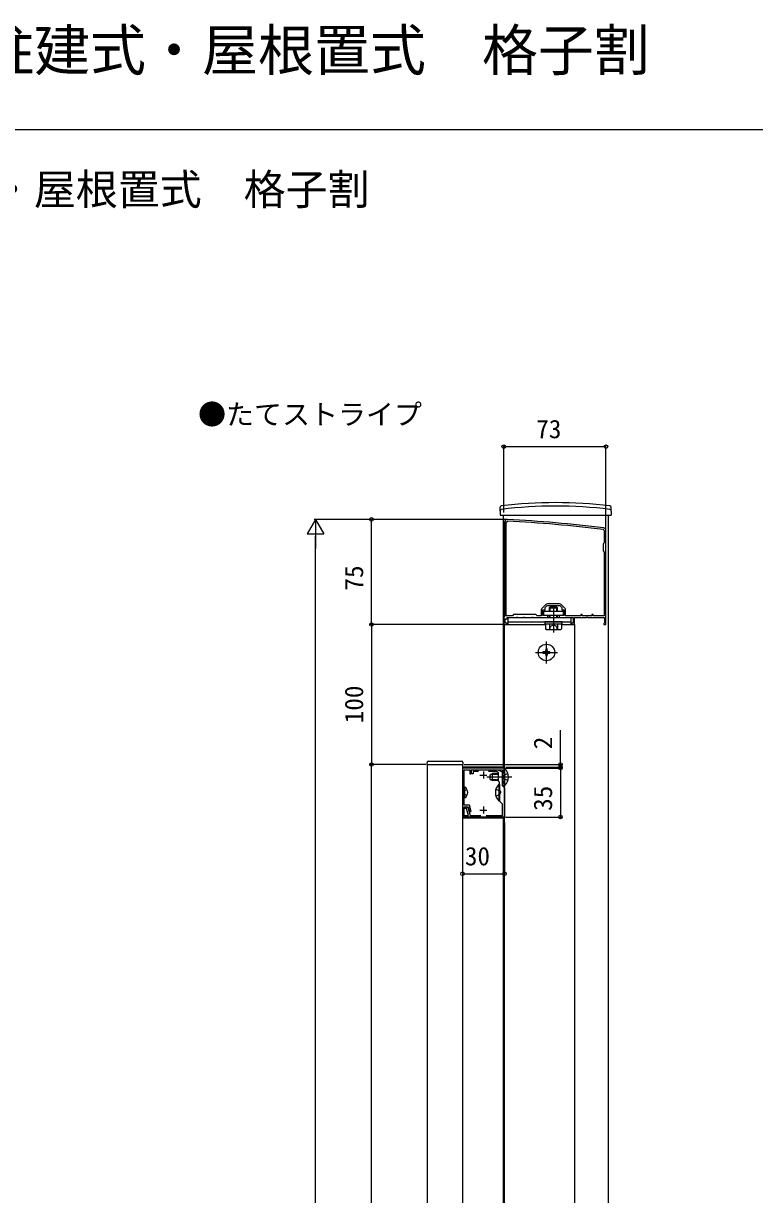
# Model space of a CAD drawing. Units: millimetres, scale not verified. Extents: x -1051 to 1050, y -1573 to 1564.
# Drawn here: x -528 to -5, y 728 to 1564 of the extents above; entities that cross this region are included whole.
import ezdxf
from ezdxf.enums import TextEntityAlignment as Align

# ---------------------------------------------------------------- set-up
doc = ezdxf.new("R2010")
doc.units = ezdxf.units.MM
doc.header["$LTSCALE"] = 5
for name, color, linetype in [('0-1_USER1', 3, 'Continuous'), ('0-2_YKK_11', 7, 'Continuous'), ('0-3_YKK_12', 2, 'Continuous'), ('0-4_YKK_13', 4, 'Continuous'), ('0-5_YKK_D', 6, 'Continuous'), ('0-6_YKK_ZWAK', 7, 'Continuous')]:
    doc.layers.add(name, color=color, linetype=linetype)
doc.styles.add('ＭＳ ゴシック', font='')
doc.styles.get('ＭＳ ゴシック').set_extended_font_data('MS Gothic')

msp = doc.modelspace()

# ---------------------------------------------------------------- linework, layer by layer
at = {"layer": '0-2_YKK_11'}
for p, q in [((-154.211, 1149.497), (-157.035, 1146.673)), ((-144.399, 1149.937), (-153.15, 1149.937)), ((-140.514, 1146.673), (-143.338, 1149.497)), ((-198.776, 1030.237), (-198.776, 1025.237)), ((-201.276, 1027.737), (-196.276, 1027.737)), ((-198.776, 1005.237), (-198.776, 1000.237)), ((-201.276, 1002.737), (-196.276, 1002.737))]:
    msp.add_line(p, q, dxfattribs=at)
for points in [[(-183.775, 1208.237), (-183.775, 1140.737), (-184.275, 1140.237), (-184.275, 1135.237), (-181.775, 1135.237), (-181.775, 1136.237), (-183.275, 1136.237), (-183.275, 1139.237), (-181.775, 1139.237), (-181.775, 1140.237), (-175.233, 1140.237), (-175.05, 1140.357), (-174.5, 1140.357), (-174.316, 1140.237), (-170.233, 1140.237), (-170.05, 1140.357), (-169.5, 1140.357), (-169.316, 1140.237), (-164.233, 1140.237), (-164.05, 1140.357), (-163.5, 1140.357), (-163.316, 1140.237), (-152.775, 1140.237), (-152.775, 1141.737), (-156.275, 1141.737), (-156.275, 1145.737), (-154.775, 1145.737), (-154.775, 1147.237), (-153.275, 1148.737), (-149.233, 1148.737), (-149.05, 1148.857), (-148.5, 1148.857), (-148.316, 1148.737), (-144.275, 1148.737), (-142.775, 1147.237), (-142.775, 1145.737), (-141.275, 1145.737), (-141.275, 1141.737), (-144.775, 1141.737), (-144.775, 1140.237)], [(-182.575, 1141.437), (-182.575, 1208.237), (-181.732, 1209.036)], [(-144.775, 1140.237), (-134.775, 1140.237), (-134.775, 1136.237), (-135.775, 1136.237), (-135.775, 1135.237), (-133.775, 1135.237), (-133.775, 1140.237), (-125.233, 1140.237), (-125.05, 1140.357), (-124.5, 1140.357), (-124.316, 1140.237), (-112.275, 1140.237), (-112.275, 1136.528), (-112.525, 1136.233), (-112.775, 1135.937), (-112.775, 1135.237), (-111.275, 1135.237), (-111.275, 1202.237)], [(-113.177, 1203.031), (-112.475, 1202.237), (-112.475, 1193.537), (-113.275, 1192.737), (-113.275, 1187.737), (-112.475, 1186.937), (-112.475, 1141.437), (-120.375, 1141.437), (-120.375, 1142.237), (-121.275, 1142.237), (-121.275, 1141.437), (-128.275, 1141.437), (-128.275, 1142.237), (-129.175, 1142.237), (-129.175, 1141.437), (-140.075, 1141.437), (-140.075, 1145.612)], [(-157.475, 1145.612), (-157.475, 1141.437), (-160.475, 1141.437), (-161.275, 1142.237), (-177.275, 1142.237), (-178.075, 1141.437), (-182.575, 1141.437)], [(-202.349, 1030.337), (-206.076, 1030.337), (-206.076, 1028.537), (-207.276, 1028.537), (-207.276, 1031.537), (-188.476, 1031.537), (-185.476, 1030.037), (-185.476, 1026.695), (-185.596, 1026.512), (-185.596, 1025.962), (-185.476, 1025.778), (-185.476, 1020.237), (-183.776, 1018.537), (-183.776, 997.737), (-212.576, 997.737), (-212.576, 998.937), (-209.584, 998.937), (-210.897, 1003.837), (-212.576, 1003.837), (-212.576, 1005.037), (-211.127, 1005.037)], [(-196.833, 998.937), (-185.276, 998.937), (-185.276, 1007.037), (-187.276, 1009.037), (-187.276, 1014.778), (-187.156, 1014.962), (-187.156, 1015.512), (-187.276, 1015.695), (-187.276, 1022.537), (-187.976, 1023.237), (-187.976, 1029.61), (-189.431, 1030.337), (-195.204, 1030.337)], [(-209.679, 1003.925), (-208.342, 998.937), (-200.72, 998.937)]]:
    msp.add_lwpolyline(points, dxfattribs=at)
msp.add_lwpolyline([(-213.776, 1032.737), (-213.776, 997.737), (-212.576, 997.737), (-212.576, 1005.037), (-209.697, 1005.037), (-208.813, 1001.737), (-207.571, 1001.737), (-208.776, 1006.237), (-212.576, 1006.237), (-212.576, 1014.778), (-212.696, 1014.962), (-212.696, 1015.512), (-212.576, 1015.695), (-212.576, 1031.537), (-208.576, 1031.537), (-208.576, 1028.537), (-207.776, 1028.537), (-207.776, 1031.537), (-185.176, 1031.537), (-185.176, 1028.787), (-185.476, 1028.487), (-185.476, 1027.987), (-185.176, 1027.687), (-185.176, 1024.787), (-185.476, 1024.487), (-185.476, 1023.987), (-185.176, 1023.687), (-185.176, 1021.612), (-185.476, 1021.312), (-185.476, 1020.812), (-184.347, 1019.683), (-183.976, 1019.836), (-183.976, 1032.737)], close=True, dxfattribs=at)
for centre, radius, start, end in [((-181.775, 1208.237), 2, 86.9684, 180.00001), ((-234.555, 211.638), 998.796, 83.01993, 86.96841), ((-234.555, 211.638), 999.996, 83.01993, 86.96841), ((-113.275, 1202.237), 2, 0.00001, 83.01993), ((-155.975, 1145.612), 1.5, 134.99999, 179.99998), ((-153.15, 1148.437), 1.5, 90.00002, 135.00001), ((-144.399, 1148.437), 1.5, 44.99999, 89.99998), ((-141.575, 1145.612), 1.5, 0.00002, 45.00001), ((-211.127, 1003.537), 1.5, 14.99999, 90)]:
    msp.add_arc(centre, radius, start, end, dxfattribs=at)
at = {"layer": '0-3_YKK_12'}
for p, q in [((-184.775, 1213.237), (-184.775, 1033.237)), ((-109.775, 1213.237), (-109.775, -54.763)), ((-183.775, 1135.237), (-154.548, 1135.237)), ((-184.775, 997.237), (-184.775, 163.237))]:
    msp.add_line(p, q, dxfattribs=at)
msp.add_lwpolyline([(-143.001, 1135.237), (-133.775, 1135.237), (-133.775, 100.237), (-183.775, 100.237), (-183.775, 1035.287), (-183.775, 1135.237)], dxfattribs=at)
msp.add_lwpolyline([(-238.776, 1035.237), (-213.776, 1035.237), (-213.776, 100.237), (-238.776, 100.237)], close=True, dxfattribs=at)
at = {"layer": '0-4_YKK_13'}
for p, q in [((-186.975, 1216.237), (-186.928, 1218.904)), ((-186.975, 1216.237), (-186.922, 1213.237)), ((-186.922, 1213.237), (-107.627, 1213.237)), ((-107.575, 1216.237), (-107.627, 1213.237)), ((-107.575, 1216.237), (-107.621, 1218.904)), ((-151.225, 1147.637), (-151.775, 1147.087)), ((-151.775, 1147.087), (-151.775, 1145.637)), ((-151.775, 1147.087), (-145.775, 1147.087)), ((-151.775, 1145.637), (-151.775, 1144.637)), ((-146.325, 1147.637), (-151.225, 1147.637)), ((-151.225, 1145.637), (-151.225, 1147.637)), ((-151.225, 1144.637), (-151.225, 1145.637)), ((-148.775, 1148.94), (-148.775, 1129.459)), ((-146.325, 1147.637), (-145.775, 1147.087)), ((-146.325, 1145.637), (-146.325, 1147.637)), ((-146.325, 1144.637), (-146.325, 1145.637)), ((-145.775, 1145.637), (-145.775, 1147.087)), ((-145.775, 1144.637), (-145.775, 1145.637)), ((-181.275, 1140.237), (-181.275, 1135.237)), ((-181.275, 1140.237), (-136.275, 1140.237)), ((-151.775, 1141.737), (-151.775, 1140.237)), ((-151.225, 1140.237), (-151.225, 1141.737)), ((-146.325, 1140.237), (-146.325, 1141.737)), ((-145.775, 1140.237), (-145.775, 1141.737)), ((-136.275, 1140.237), (-136.275, 1135.237)), ((-181.275, 1137.237), (-136.275, 1137.237)), ((-181.275, 1135.237), (-154.548, 1135.237)), ((-142.525, 1137.237), (-155.025, 1137.237)), ((-154.548, 1135.637), (-143.001, 1135.637)), ((-154.548, 1135.637), (-154.548, 1132.083)), ((-153.775, 1131.637), (-154.548, 1132.083)), ((-153.775, 1131.637), (-143.775, 1131.637)), ((-151.661, 1135.637), (-151.661, 1132.083)), ((-146.875, 1133.992), (-148.775, 1135.002)), ((-145.725, 1131.634), (-146.875, 1133.992)), ((-145.888, 1135.637), (-145.888, 1132.083)), ((-143.775, 1131.637), (-143.001, 1132.083)), ((-143.001, 1135.637), (-143.001, 1132.083)), ((-143.001, 1135.237), (-136.275, 1135.237)), ((-142.525, 1135.637), (-142.525, 1137.237)), ((-153.775, 1107.337), (-153.775, 1123.137)), ((-161.675, 1115.237), (-145.875, 1115.237)), ((-152.275, 1114.737), (-151.275, 1114.737)), ((-237.983, 1037.737), (-214.57, 1037.737)), ((-239.076, 1035.237), (-238.981, 1036.798)), ((-239.076, 1035.237), (-213.476, 1035.237)), ((-183.776, 1033.237), (-213.776, 1033.237)), ((-213.572, 1036.798), (-213.476, 1035.237)), ((-193.976, 1027.937), (-192.276, 1028.737)), ((-187.976, 1028.737), (-192.276, 1028.737)), ((-183.976, 1020.337), (-183.976, 1032.137)), ((-178.476, 1026.237), (-196.476, 1026.237)), ((-193.976, 1024.537), (-193.976, 1027.937)), ((-193.976, 1024.537), (-192.276, 1023.737)), ((-187.976, 1028.082), (-193.667, 1028.082)), ((-187.976, 1024.391), (-193.667, 1024.391)), ((-187.785, 1021.137), (-187.276, 1021.137)), ((-187.276, 1021.137), (-187.276, 1009.337)), ((-183.468, 1020.337), (-183.976, 1020.337)), ((-212.576, 1011.487), (-212.576, 1018.987)), ((-212.068, 1011.487), (-212.576, 1011.487)), ((-213.476, 997.237), (-183.776, 997.237))]:
    msp.add_line(p, q, dxfattribs=at)
msp.add_lwpolyline([(-155.775, 1144.637), (-141.775, 1144.637), (-141.775, 1141.737), (-155.775, 1141.737)], close=True, dxfattribs=at)
for points in [[(-155.025, 1137.237), (-155.025, 1135.637), (-142.525, 1135.637)], [(-151.825, 1131.634), (-150.675, 1133.992), (-148.775, 1135.002)], [(-155.275, 1115.737), (-156.275, 1115.737), (-156.275, 1114.737), (-155.275, 1114.737)], [(-153.275, 1116.737), (-153.275, 1117.737), (-154.275, 1117.737), (-154.275, 1116.737)], [(-154.275, 1113.737), (-154.275, 1112.737), (-153.275, 1112.737), (-153.275, 1113.737)], [(-151.275, 1114.737), (-151.275, 1115.737), (-152.275, 1115.737)], [(-187.976, 1023.737), (-192.276, 1023.737), (-192.276, 1028.737)], [(-181.365, 1028.737), (-184.143, 1027.382), (-184.752, 1026.237)], [(-183.468, 1020.337), (-183.468, 1032.137), (-183.976, 1032.137)], [(-187.785, 1021.137), (-187.785, 1009.337), (-187.276, 1009.337)], [(-181.365, 1023.737), (-184.143, 1025.092), (-184.752, 1026.237)], [(-210.567, 1017.287), (-212.423, 1016.382), (-213.032, 1015.237)], [(-210.567, 1013.187), (-212.423, 1014.092), (-213.032, 1015.237)], [(-212.068, 1011.487), (-212.068, 1018.987), (-212.576, 1018.987)], [(-189.888, 1017.737), (-187.109, 1016.382), (-186.501, 1015.237)], [(-189.888, 1012.737), (-187.109, 1014.092), (-186.501, 1015.237)]]:
    msp.add_lwpolyline(points, dxfattribs=at)
msp.add_circle((-153.775, 1115.237), 5.9, dxfattribs=at)
for centre, radius, start, end in [((-147.275, 902.237), 320, 83.0403, 96.9597), ((-185.972, 1216.39), 1, 97.02227, 179), ((-185.928, 1218.886), 1, 96.9597, 179), ((-147.275, 902.237), 317.528, 82.97773, 97.02227), ((-108.621, 1218.886), 1, 1, 83.0403), ((-108.578, 1216.39), 1, 1, 82.97773), ((-153.105, 1134.193), 2.556, 235.61575, 304.38425), ((-148.775, 1141.19), 9.553, 252.41205, 287.58795), ((-144.445, 1134.193), 2.556, 235.61575, 304.38425), ((-155.275, 1116.737), 1, 270, 0), ((-155.275, 1113.737), 1, 0, 90), ((-152.275, 1116.737), 1, 180, 270), ((-152.275, 1113.737), 1, 90, 180), ((-237.983, 1036.737), 1, 90, 176.5), ((-214.57, 1036.737), 1, 3.5, 90), ((-189.209, 1026.237), 8.232, 314.2189, 45.7811), ((-182.044, 1015.237), 8.232, 134.2189, 225.7811), ((-214.603, 1015.237), 4.527, 304.06671, 55.93329)]:
    msp.add_arc(centre, radius, start, end, dxfattribs=at)
at = {"layer": '0-5_YKK_D'}
for p, q in [((-184.275, 1215.237), (-184.275, 1263.237)), ((-111.275, 1203.237), (-111.275, 1263.237)), ((-184.275, 1262.237), (-111.275, 1262.237)), ((-318.776, 1210.237), (-324.776, 1199.844)), ((-182.775, 1210.237), (-319.776, 1210.237)), ((-318.776, 1210.237), (-312.776, 1199.844)), ((-318.776, 1210.237), (-318.776, 1189.452)), ((-182.775, 1210.237), (-279.776, 1210.237)), ((-278.776, 1135.237), (-278.776, 1210.237)), ((-324.776, 1199.844), (-312.776, 1199.844)), ((-318.776, 117.237), (-318.776, 1198.237)), ((-184.975, 1135.237), (-279.776, 1135.237)), ((-184.975, 1135.237), (-279.776, 1135.237)), ((-278.776, 1135.237), (-278.776, 1035.237)), ((-143.775, 1035.237), (-143.775, 1059.869)), ((-240.076, 1035.237), (-279.776, 1035.237)), ((-240.076, 1035.237), (-279.776, 1035.237)), ((-278.776, 100.237), (-278.776, 1035.237)), ((-212.476, 1035.237), (-142.775, 1035.237)), ((-183.276, 1032.737), (-142.775, 1032.737)), ((-182.776, 1033.237), (-142.775, 1033.237)), ((-143.775, 1033.237), (-143.775, 1035.237)), ((-143.775, 1033.237), (-143.775, 1028.137)), ((-143.775, 1032.737), (-143.775, 997.737)), ((-183.076, 997.737), (-142.775, 997.737)), ((-213.776, 993.737), (-213.776, 956.237)), ((-183.776, 993.737), (-183.776, 956.237)), ((-213.776, 957.237), (-183.776, 957.237))]:
    msp.add_line(p, q, dxfattribs=at)
for centre in [(-184.275, 1262.237), (-111.275, 1262.237), (-278.776, 1210.237), (-278.776, 1135.237), (-278.776, 1135.237), (-278.776, 1035.237), (-278.776, 1035.237), (-143.775, 1035.237), (-143.775, 1033.237), (-143.775, 1032.737), (-143.775, 997.737), (-213.776, 957.237), (-183.776, 957.237)]:
    msp.add_circle(centre, 1.275, dxfattribs=at)
at = {"layer": '0-6_YKK_ZWAK'}
msp.add_line((1050, 1488.3), (-1050, 1488.3), dxfattribs=at)

# ---------------------------------------------------------------- texts
at = {"layer": '0-1_USER1', "style": 'ＭＳ ゴシック'}
for s, height, p in [('ルシアス\u3000バルコニー\u3000柱建式・屋根置式\u3000格子割', 29.33, (-1000, 1521.905)), ('■ルシアス\u3000バルコニー\u3000柱建式・屋根置式\u3000格子割', 21.99, (-1000, 1428.3)), ('●たてストライプ', 14.66, (-402.727, 1273.527))]:
    msp.add_text(s, height=height, dxfattribs=at).set_placement(p, align=Align.BOTTOM_LEFT)
at = {"layer": '0-5_YKK_D', "style": 'ＭＳ ゴシック'}
for s, p in [('73', (-161.07, 1264.237)), ('30', (-212.072, 959.237))]:
    msp.add_text(s, height=13.2, dxfattribs=at).set_placement(p, align=Align.BOTTOM_LEFT)
for s, p in [('75', (-280.776, 1159.441)), ('100', (-280.776, 1064.68)), ('2', (-145.775, 1046.107)), ('35', (-145.775, 1002.146))]:
    msp.add_text(s, height=13.2, rotation=90, dxfattribs=at).set_placement(p, align=Align.BOTTOM_LEFT)

doc.saveas('drawing.dxf')
